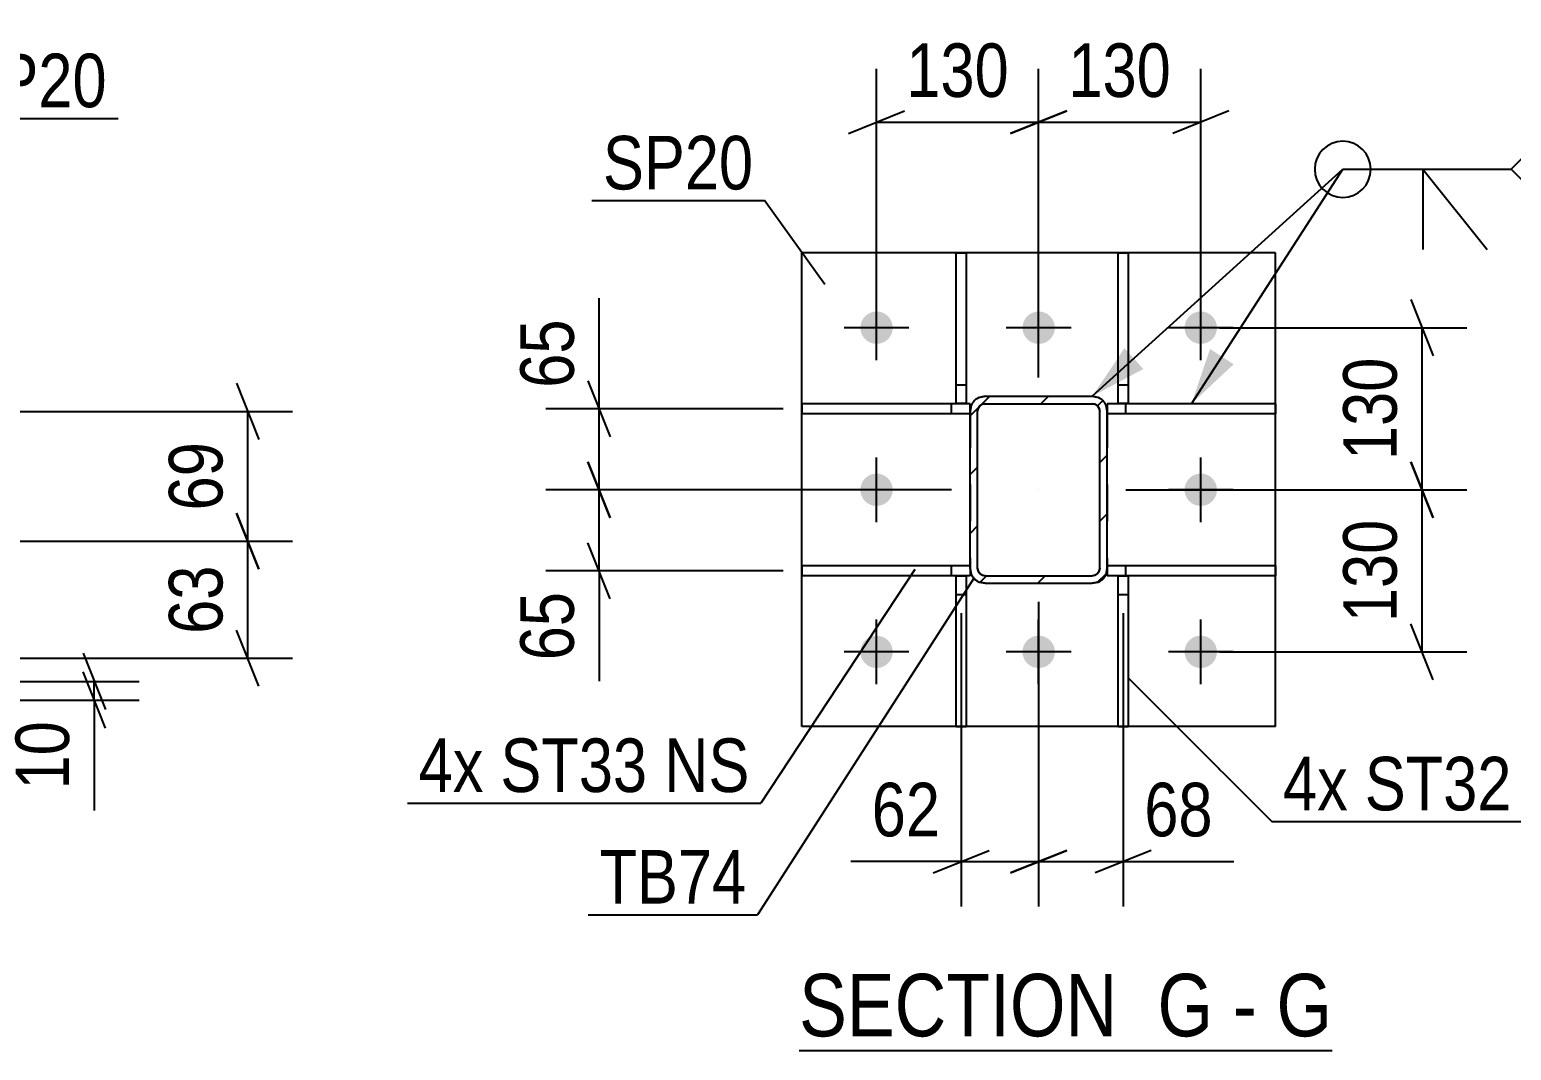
# Model space of a CAD drawing. Header units: millimetres. Extents: x 0 to 841, y 0 to 594.
# Drawn here: x 312.9 to 392.1, y 144.5 to 199.1 of the extents above; entities that cross this region are included whole.
import ezdxf

# ---------------------------------------------------------------- set-up
doc = ezdxf.new("R2010")
doc.units = ezdxf.units.MM
doc.linetypes.add('DXK_LINE_DOT2', pattern=[3.9198, 1.9599, -1.9599])
doc.linetypes.add('DXK_LINE_DOT3', pattern=[5.9187, 2.979, -0.9799, 0.9799, -0.9799])
doc.styles.add('Arial', font='ARIAL.TTF', dxfattribs={"height": 0.2})
doc.styles.add('Arial Narrow', font='ARIALN.TTF', dxfattribs={"height": 0.2})

# ---------------------------------------------------------------- blocks, each defined once
blk = doc.blocks.new('Unknown-814521909-17 - 2369')
at = {"color": 6, "linetype": 'Continuous'}
blk.add_line((354.037, 144.47), (382.538, 144.47), dxfattribs=at)
at = {"color": 0, "linetype": 'Continuous'}
for points in [[(372.145, 145.22), (372.145, 148.72), (354.037, 148.72), (354.037, 145.22)], [(376.179, 145.22), (376.179, 148.72), (373.195, 148.72), (373.195, 145.22)], [(378.504, 145.22), (378.504, 148.72), (377.229, 148.72), (377.229, 145.22)], [(382.538, 145.22), (382.538, 148.72), (379.554, 148.72), (379.554, 145.22)]]:
    blk.add_wipeout(points, dxfattribs=at)
at = {"color": 7, "linetype": 'Continuous', "style": 'Arial Narrow'}
for s, height, p in [('SECTION ', 3.3405, (354.037, 145.22)), ('G', 3.34, (373.195, 145.22)), ('G', 3.34, (379.554, 145.22)), ('-', 3.34, (377.229, 145.22))]:
    blk.add_text(s, height=height, dxfattribs=at).set_placement(p)
blk = doc.blocks.new('Bolt-814521909-2536 - 2369')
at = {"linetype": 'Continuous'}
for points in [[(357.31, 183.112, -1), (359.043, 183.112, -1)], [(365.977, 183.112, -1), (367.71, 183.112, -1)], [(374.643, 183.112, -1), (376.377, 183.112, -1)], [(357.31, 174.446, -1), (359.043, 174.446, -1)], [(374.643, 174.446, -1), (376.377, 174.446, -1)], [(357.31, 165.779, -1), (359.043, 165.779, -1)], [(365.977, 165.779, -1), (367.71, 165.779, -1)], [(374.643, 165.779, -1), (376.377, 165.779, -1)]]:
    blk.add_hatch(color=1, dxfattribs=at).paths.add_polyline_path(points)
at = {"color": 1, "linetype": 'Continuous'}
for p, q in [((358.177, 181.379), (358.177, 184.846)), ((366.843, 181.379), (366.843, 184.846)), ((375.51, 181.379), (375.51, 184.846)), ((359.91, 183.112), (356.443, 183.112)), ((368.577, 183.112), (365.11, 183.112)), ((377.243, 183.112), (373.777, 183.112)), ((358.177, 172.712), (358.177, 176.179)), ((375.51, 172.712), (375.51, 176.179)), ((359.91, 174.446), (356.443, 174.446)), ((377.243, 174.446), (373.777, 174.446)), ((358.177, 164.046), (358.177, 167.512)), ((366.843, 164.046), (366.843, 167.512)), ((375.51, 164.046), (375.51, 167.512)), ((359.91, 165.779), (356.443, 165.779)), ((368.577, 165.779), (365.11, 165.779)), ((377.243, 165.779), (373.777, 165.779))]:
    blk.add_line(p, q, dxfattribs=at)
blk = doc.blocks.new('Part-814521909-2472 - 2369')
at = {"color": 2, "linetype": 'Continuous'}
for p, q in [((354.177, 161.779), (354.177, 187.112)), ((379.51, 187.112), (354.177, 187.112)), ((379.51, 161.779), (379.51, 187.112)), ((379.51, 161.779), (354.177, 161.779))]:
    blk.add_line(p, q, dxfattribs=at)
blk = doc.blocks.new('Part-814521909-2460 - 2369')
at = {"linetype": 'Continuous'}
h = blk.add_hatch(dxfattribs=at)
h.set_pattern_fill('', scale=0.7, style=0, pattern_type=0)
h.set_pattern_definition([(45, (370.2757, 179.2115), (-1.57154, 1.57154), [])])
h.paths.add_polyline_path([(370.449, 178.952), (370.276, 179.211), (370.016, 179.385), (369.71, 179.446), (363.977, 179.446), (363.671, 179.385), (363.411, 179.211), (363.238, 178.952), (363.177, 178.646), (363.177, 170.246), (363.238, 169.94), (363.411, 169.68), (363.671, 169.507), (363.977, 169.446), (369.71, 169.446), (370.016, 169.507), (370.276, 169.68), (370.449, 169.94), (370.51, 170.246), (370.51, 178.646)])
h.paths.add_polyline_path([(370.11, 170.246), (370.08, 170.093), (369.993, 169.963), (369.863, 169.876), (369.71, 169.846), (363.977, 169.846), (363.824, 169.876), (363.694, 169.963), (363.607, 170.093), (363.577, 170.246), (363.577, 178.646), (363.607, 178.799), (363.694, 178.929), (363.824, 179.015), (363.977, 179.046), (369.71, 179.046), (369.863, 179.015), (369.993, 178.929), (370.08, 178.799), (370.11, 178.646)])
at = {"color": 7, "linetype": 'DXK_LINE_DOT2'}
for p, q in [((363.671, 179.385), (363.977, 179.446)), ((363.977, 179.046), (363.824, 179.015)), ((363.977, 179.446), (369.71, 179.446)), ((363.977, 179.046), (369.71, 179.046)), ((369.71, 179.446), (370.016, 179.385)), ((369.863, 179.015), (369.71, 179.046)), ((363.177, 178.646), (363.238, 178.952)), ((363.177, 178.646), (363.177, 170.246)), ((363.607, 178.799), (363.577, 178.646)), ((363.577, 170.246), (363.577, 178.646)), ((363.694, 178.929), (363.607, 178.799)), ((363.824, 179.015), (363.694, 178.929)), ((369.993, 178.929), (369.863, 179.015)), ((370.08, 178.799), (369.993, 178.929)), ((370.11, 178.646), (370.08, 178.799)), ((370.11, 170.246), (370.11, 178.646)), ((370.449, 178.952), (370.51, 178.646)), ((370.51, 178.646), (370.51, 170.246)), ((363.238, 169.94), (363.177, 170.246)), ((363.577, 170.246), (363.607, 170.093)), ((363.607, 170.093), (363.694, 169.963)), ((363.694, 169.963), (363.824, 169.876)), ((363.824, 169.876), (363.977, 169.846)), ((363.977, 169.846), (369.71, 169.846)), ((369.71, 169.846), (369.863, 169.876)), ((369.863, 169.876), (369.993, 169.963)), ((369.993, 169.963), (370.08, 170.093)), ((370.08, 170.093), (370.11, 170.246)), ((370.51, 170.246), (370.449, 169.94)), ((363.977, 169.446), (363.671, 169.507)), ((363.977, 169.446), (369.71, 169.446)), ((370.016, 169.507), (369.71, 169.446))]:
    blk.add_line(p, q, dxfattribs=at)
at = {"color": 2, "linetype": 'Continuous'}
for p, q in [((363.977, 179.446), (363.671, 179.385)), ((363.824, 179.015), (363.977, 179.046)), ((363.977, 179.446), (369.71, 179.446)), ((363.977, 179.046), (369.71, 179.046)), ((370.016, 179.385), (369.71, 179.446)), ((369.71, 179.046), (369.863, 179.015)), ((363.238, 178.952), (363.177, 178.646)), ((363.177, 170.246), (363.177, 178.646)), ((363.577, 178.646), (363.607, 178.799)), ((363.577, 170.246), (363.577, 178.646)), ((363.607, 178.799), (363.694, 178.929)), ((363.694, 178.929), (363.824, 179.015)), ((369.863, 179.015), (369.993, 178.929)), ((369.993, 178.929), (370.08, 178.799)), ((370.08, 178.799), (370.11, 178.646)), ((370.11, 170.246), (370.11, 178.646)), ((370.51, 178.646), (370.449, 178.952)), ((370.51, 170.246), (370.51, 178.646)), ((363.177, 170.246), (363.238, 169.94)), ((363.607, 170.093), (363.577, 170.246)), ((363.694, 169.963), (363.607, 170.093)), ((363.824, 169.876), (363.694, 169.963)), ((363.977, 169.846), (363.824, 169.876)), ((363.977, 169.846), (369.71, 169.846)), ((369.863, 169.876), (369.71, 169.846)), ((369.993, 169.963), (369.863, 169.876)), ((370.08, 170.093), (369.993, 169.963)), ((370.11, 170.246), (370.08, 170.093)), ((370.449, 169.94), (370.51, 170.246)), ((363.671, 169.507), (363.977, 169.446)), ((363.977, 169.446), (369.71, 169.446)), ((369.71, 169.446), (370.016, 169.507))]:
    blk.add_line(p, q, dxfattribs=at)
at = {"color": 7, "linetype": 'DXK_LINE_DOT3'}
blk.add_line((366.843, 174.446), (366.843, 174.446), dxfattribs=at)
at = {"color": 7, "linetype": 'DXK_LINE_DOT2'}
for centre, start, end in [((363.977, 178.646), 112.49996, 157.49996), ((369.71, 178.646), 22.49996, 67.49996), ((363.977, 170.246), 202.49996, 247.49996), ((369.71, 170.246), 292.49996, 337.49996)]:
    blk.add_arc(centre, 0.8, start, end, dxfattribs=at)
at = {"color": 2, "linetype": 'Continuous'}
for centre, start, end in [((363.977, 178.646), 112.49996, 157.49996), ((369.71, 178.646), 22.49996, 67.49996), ((363.977, 170.246), 202.49996, 247.49996), ((369.71, 170.246), 292.49996, 337.49996)]:
    blk.add_arc(centre, 0.8, start, end, dxfattribs=at)
blk = doc.blocks.new('Part-814521909-2477 - 2369')
at = {"color": 2, "linetype": 'Continuous'}
for p, q in [((379.51, 170.378), (370.51, 170.378)), ((379.51, 170.378), (379.51, 169.844)), ((370.51, 170.248), (370.51, 169.844)), ((371.1, 169.844), (370.51, 169.844)), ((379.51, 169.844), (371.633, 169.844))]:
    blk.add_line(p, q, dxfattribs=at)
at = {"color": 7, "linetype": 'DXK_LINE_DOT2'}
for p, q in [((370.51, 170.378), (370.51, 170.248)), ((371.51, 169.844), (371.51, 170.378)), ((371.633, 169.844), (371.1, 169.844))]:
    blk.add_line(p, q, dxfattribs=at)
blk = doc.blocks.new('Part-814521909-2513 - 2369')
at = {"color": 2, "linetype": 'Continuous'}
for p, q in [((371.099, 179.051), (371.099, 187.111)), ((371.099, 187.111), (371.633, 187.111)), ((371.633, 187.111), (371.633, 179.051)), ((371.633, 179.051), (371.099, 179.051))]:
    blk.add_line(p, q, dxfattribs=at)
at = {"color": 7, "linetype": 'DXK_LINE_DOT2'}
blk.add_line((371.099, 180.051), (371.633, 180.051), dxfattribs=at)
blk = doc.blocks.new('Part-814521909-2518 - 2369')
at = {"color": 2, "linetype": 'Continuous'}
for p, q in [((362.433, 179.051), (362.433, 187.111)), ((362.433, 187.111), (362.966, 187.111)), ((362.966, 187.111), (362.966, 179.051)), ((362.966, 179.051), (362.433, 179.051))]:
    blk.add_line(p, q, dxfattribs=at)
at = {"color": 7, "linetype": 'DXK_LINE_DOT2'}
blk.add_line((362.433, 180.051), (362.966, 180.051), dxfattribs=at)
blk = doc.blocks.new('Part-814521909-2523 - 2369')
at = {"color": 2, "linetype": 'Continuous'}
for p, q in [((371.099, 161.778), (371.1, 169.851)), ((371.1, 169.851), (371.633, 169.851)), ((371.633, 169.851), (371.633, 161.778)), ((371.633, 161.778), (371.099, 161.778))]:
    blk.add_line(p, q, dxfattribs=at)
at = {"color": 7, "linetype": 'DXK_LINE_DOT2'}
blk.add_line((371.1, 168.851), (371.633, 168.851), dxfattribs=at)
blk = doc.blocks.new('Part-814521909-2533 - 2369')
at = {"color": 2, "linetype": 'Continuous'}
for p, q in [((379.51, 179.044), (370.51, 179.044)), ((370.51, 179.044), (370.51, 178.643)), ((379.51, 179.044), (379.51, 178.511)), ((379.51, 178.511), (370.51, 178.511))]:
    blk.add_line(p, q, dxfattribs=at)
at = {"color": 7, "linetype": 'DXK_LINE_DOT2'}
for p, q in [((371.51, 178.511), (371.51, 179.044)), ((370.51, 178.643), (370.51, 178.511))]:
    blk.add_line(p, q, dxfattribs=at)
blk = doc.blocks.new('Part-814521909-2550 - 2369')
at = {"color": 2, "linetype": 'Continuous'}
for p, q in [((362.433, 161.778), (362.433, 169.851)), ((362.433, 169.851), (362.967, 169.851)), ((362.967, 169.851), (362.966, 161.778)), ((362.966, 161.778), (362.433, 161.778))]:
    blk.add_line(p, q, dxfattribs=at)
at = {"color": 7, "linetype": 'DXK_LINE_DOT2'}
blk.add_line((362.433, 168.851), (362.967, 168.851), dxfattribs=at)
blk = doc.blocks.new('Part-814521909-2555 - 2369')
at = {"color": 2, "linetype": 'Continuous'}
for p, q in [((363.177, 179.044), (354.177, 179.044)), ((354.177, 179.044), (354.177, 178.511)), ((363.177, 178.646), (363.177, 179.044)), ((363.177, 178.511), (354.177, 178.511))]:
    blk.add_line(p, q, dxfattribs=at)
at = {"color": 7, "linetype": 'DXK_LINE_DOT2'}
for p, q in [((362.177, 178.511), (362.177, 179.044)), ((363.177, 178.646), (363.177, 178.511))]:
    blk.add_line(p, q, dxfattribs=at)
blk = doc.blocks.new('Part-814521909-2562 - 2369')
at = {"color": 2, "linetype": 'Continuous'}
for p, q in [((363.177, 170.378), (354.177, 170.378)), ((354.177, 170.378), (354.177, 169.844)), ((362.433, 169.844), (354.177, 169.844)), ((363.177, 169.844), (362.967, 169.844)), ((363.177, 170.246), (363.177, 169.844))]:
    blk.add_line(p, q, dxfattribs=at)
at = {"color": 7, "linetype": 'DXK_LINE_DOT2'}
for p, q in [((362.177, 169.844), (362.177, 170.378)), ((363.177, 170.246), (363.177, 170.378)), ((362.967, 169.844), (362.433, 169.844))]:
    blk.add_line(p, q, dxfattribs=at)
blk = doc.blocks.new('StraightDimension-814521909-7002 - 6751')
at = {"color": 7, "linetype": 'Continuous'}
for p, q in [((315.757, 165.701), (316.957, 162.701)), ((303.666, 164.201), (318.757, 164.201)), ((316.957, 161.704), (315.757, 164.704)), ((316.357, 163.204), (316.357, 164.201)), ((283.665, 163.204), (318.757, 163.204)), ((316.357, 163.204), (316.357, 157.297)), ((316.357, 163.204), (316.357, 157.297))]:
    blk.add_line(p, q, dxfattribs=at)
at = {"color": 0}
blk.add_wipeout([(315.607, 162.679), (311.407, 162.679), (311.407, 157.822), (315.607, 157.822)], dxfattribs=at)
at = {"color": 3, "style": 'Arial Narrow'}
blk.add_text('10', height=2.8633, rotation=90.00021, dxfattribs=at).set_placement((315.007, 158.422))
blk = doc.blocks.new('StraightDimension-814521909-6969 - 6751')
at = {"color": 7, "linetype": 'Continuous'}
for p, q in [((323.957, 180.14), (325.157, 177.14)), ((281.465, 178.64), (326.957, 178.64)), ((324.557, 171.701), (324.557, 178.64)), ((325.157, 170.201), (323.957, 173.201)), ((311.146, 171.701), (326.957, 171.701))]:
    blk.add_line(p, q, dxfattribs=at)
at = {"color": 0}
blk.add_wipeout([(323.807, 177.599), (319.607, 177.599), (319.607, 172.743), (323.807, 172.743)], dxfattribs=at)
at = {"color": 3, "style": 'Arial Narrow'}
blk.add_text('69', height=2.8633, rotation=90.00021, dxfattribs=at).set_placement((323.207, 173.343))
blk = doc.blocks.new('StraightDimension-814521909-6959 - 6751')
at = {"color": 7, "linetype": 'Continuous'}
for p, q in [((323.957, 173.201), (325.157, 170.201)), ((311.146, 171.701), (326.957, 171.701)), ((324.557, 165.442), (324.557, 171.701)), ((325.157, 163.942), (323.957, 166.942)), ((281.465, 165.442), (326.957, 165.442))]:
    blk.add_line(p, q, dxfattribs=at)
at = {"color": 0}
blk.add_wipeout([(323.807, 171), (319.607, 171), (319.607, 166.143), (323.807, 166.143)], dxfattribs=at)
at = {"color": 3, "style": 'Arial Narrow'}
blk.add_text('63', height=2.8633, rotation=90.00021, dxfattribs=at).set_placement((323.207, 166.743))
blk = doc.blocks.new('StraightDimension-814521909-2601 - 2369')
at = {"color": 7, "linetype": 'Continuous'}
for p, q in [((366.843, 180.446), (366.843, 196.95)), ((375.51, 184.112), (375.51, 196.95)), ((365.343, 193.5), (368.343, 194.7)), ((366.843, 194.1), (375.51, 194.1)), ((377.01, 194.7), (374.01, 193.5))]:
    blk.add_line(p, q, dxfattribs=at)
at = {"color": 0}
blk.add_wipeout([(374.519, 194.85), (374.519, 199.05), (367.834, 199.05), (367.834, 194.85)], dxfattribs=at)
at = {"color": 3, "style": 'Arial Narrow'}
blk.add_text('130', height=2.8633, dxfattribs=at).set_placement((368.434, 195.45))
blk = doc.blocks.new('StraightDimension-814521909-2588 - 2369')
at = {"color": 7, "linetype": 'Continuous'}
for p, q in [((342.742, 175.946), (343.942, 172.946)), ((362.177, 174.446), (340.492, 174.446)), ((343.342, 170.111), (343.342, 174.446)), ((343.942, 168.611), (342.742, 171.611)), ((353.177, 170.111), (340.492, 170.111)), ((343.342, 170.111), (343.342, 164.205)), ((343.342, 170.111), (343.342, 164.205))]:
    blk.add_line(p, q, dxfattribs=at)
at = {"color": 0}
blk.add_wipeout([(342.592, 169.586), (338.392, 169.586), (338.392, 164.73), (342.592, 164.73)], dxfattribs=at)
at = {"color": 3, "style": 'Arial Narrow'}
blk.add_text('65', height=2.8633, rotation=90.00021, dxfattribs=at).set_placement((341.992, 165.33))
blk = doc.blocks.new('StraightDimension-814521909-2567 - 2369')
at = {"color": 7, "linetype": 'Continuous'}
for p, q in [((386.738, 184.612), (387.938, 181.612)), ((376.51, 183.112), (389.738, 183.112)), ((387.338, 174.446), (387.338, 183.112)), ((387.938, 172.946), (386.738, 175.946)), ((371.51, 174.446), (389.738, 174.446))]:
    blk.add_line(p, q, dxfattribs=at)
at = {"color": 0}
blk.add_wipeout([(386.588, 182.121), (382.388, 182.121), (382.388, 175.437), (386.588, 175.437)], dxfattribs=at)
at = {"color": 3, "style": 'Arial Narrow'}
blk.add_text('130', height=2.8633, rotation=90.00021, dxfattribs=at).set_placement((385.988, 176.037))
blk = doc.blocks.new('StraightDimension-814521909-2577 - 2369')
at = {"color": 7, "linetype": 'Continuous'}
for p, q in [((386.738, 175.946), (387.938, 172.946)), ((371.51, 174.446), (389.738, 174.446)), ((387.338, 165.779), (387.338, 174.446)), ((387.938, 164.279), (386.738, 167.279)), ((376.51, 165.779), (389.738, 165.779))]:
    blk.add_line(p, q, dxfattribs=at)
at = {"color": 0}
blk.add_wipeout([(386.588, 173.455), (382.388, 173.455), (382.388, 166.77), (386.588, 166.77)], dxfattribs=at)
at = {"color": 3, "style": 'Arial Narrow'}
blk.add_text('130', height=2.8633, rotation=90.00021, dxfattribs=at).set_placement((385.988, 167.37))
blk = doc.blocks.new('StraightDimension-814521909-2594 - 2369')
at = {"color": 7, "linetype": 'Continuous'}
for p, q in [((343.342, 178.778), (343.342, 184.684)), ((343.342, 178.778), (343.342, 184.684)), ((342.742, 180.278), (343.942, 177.278)), ((353.177, 178.778), (340.492, 178.778)), ((343.342, 174.446), (343.342, 178.778)), ((343.942, 172.946), (342.742, 175.946)), ((362.177, 174.446), (340.492, 174.446))]:
    blk.add_line(p, q, dxfattribs=at)
at = {"color": 0}
blk.add_wipeout([(342.592, 184.159), (338.392, 184.159), (338.392, 179.303), (342.592, 179.303)], dxfattribs=at)
at = {"color": 3, "style": 'Arial Narrow'}
blk.add_text('65', height=2.8633, rotation=90.00021, dxfattribs=at).set_placement((341.992, 179.903))
blk = doc.blocks.new('StraightDimension-814521909-2610 - 2369')
at = {"color": 7, "linetype": 'Continuous'}
for p, q in [((358.177, 184.112), (358.177, 196.95)), ((366.843, 180.446), (366.843, 196.95)), ((356.677, 193.5), (359.677, 194.7)), ((358.177, 194.1), (366.843, 194.1)), ((368.343, 194.7), (365.343, 193.5))]:
    blk.add_line(p, q, dxfattribs=at)
at = {"color": 0}
blk.add_wipeout([(365.852, 194.85), (365.852, 199.05), (359.168, 199.05), (359.168, 194.85)], dxfattribs=at)
at = {"color": 3, "style": 'Arial Narrow'}
blk.add_text('130', height=2.8633, dxfattribs=at).set_placement((359.768, 195.45))
blk = doc.blocks.new('StraightDimension-814521909-2620 - 2369')
at = {"color": 7, "linetype": 'Continuous'}
for p, q in [((366.843, 168.446), (366.843, 152.165)), ((362.7, 167.851), (362.7, 152.165)), ((362.7, 154.565), (356.794, 154.565)), ((362.7, 154.565), (356.794, 154.565)), ((361.2, 153.965), (364.2, 155.165)), ((362.7, 154.565), (366.843, 154.565)), ((368.343, 155.165), (365.343, 153.965))]:
    blk.add_line(p, q, dxfattribs=at)
at = {"color": 0}
blk.add_wipeout([(362.175, 155.315), (362.175, 159.515), (357.319, 159.515), (357.319, 155.315)], dxfattribs=at)
at = {"color": 3, "style": 'Arial Narrow'}
blk.add_text('62', height=2.8633, dxfattribs=at).set_placement((357.919, 155.915))
blk = doc.blocks.new('StraightDimension-814521909-2629 - 2369')
at = {"color": 7, "linetype": 'Continuous'}
for p, q in [((366.843, 168.446), (366.843, 152.165)), ((371.366, 167.851), (371.366, 152.165)), ((365.343, 153.965), (368.343, 155.165)), ((366.843, 154.565), (371.366, 154.565)), ((372.866, 155.165), (369.866, 153.965)), ((371.366, 154.565), (377.273, 154.565)), ((371.366, 154.565), (377.273, 154.565))]:
    blk.add_line(p, q, dxfattribs=at)
at = {"color": 0}
blk.add_wipeout([(376.748, 155.315), (376.748, 159.515), (371.891, 159.515), (371.891, 155.315)], dxfattribs=at)
at = {"color": 3, "style": 'Arial Narrow'}
blk.add_text('68', height=2.8633, dxfattribs=at).set_placement((372.491, 155.915))
blk = doc.blocks.new('Mark-814521909-6802 - 6751')
at = {"color": 30, "linetype": 'Continuous'}
for p, q in [((303.392, 188.176), (308.391, 194.302)), ((308.391, 194.302), (317.63, 194.302))]:
    blk.add_line(p, q, dxfattribs=at)
at = {"color": 0}
blk.add_wipeout([(317.03, 194.902), (317.03, 197.902), (308.991, 197.902), (308.991, 194.902)], dxfattribs=at)
blk.add_wipeout([(317.03, 194.902), (317.03, 197.902), (308.991, 197.902), (308.991, 194.902)], dxfattribs=at)
at = {"color": 3, "style": 'Arial Narrow'}
blk.add_text('SP20', height=2.8633, dxfattribs=at).set_placement((308.991, 194.902))
blk = doc.blocks.new('Mark-814521909-2456 - 2369')
at = {"color": 30, "linetype": 'Continuous'}
for p in [(363.393, 169.73), (342.763, 151.72)]:
    blk.add_line(p, (351.818, 151.72), dxfattribs=at)
at = {"color": 0}
blk.add_wipeout([(351.218, 152.32), (351.218, 155.32), (343.363, 155.32), (343.363, 152.32)], dxfattribs=at)
blk.add_wipeout([(351.218, 152.32), (351.218, 155.32), (343.363, 155.32), (343.363, 152.32)], dxfattribs=at)
at = {"color": 3, "style": 'Arial Narrow'}
blk.add_text('TB74', height=2.8633, dxfattribs=at).set_placement((343.363, 152.32))
blk = doc.blocks.new('Mark-814521909-2468 - 2369')
at = {"color": 30, "linetype": 'Continuous'}
for p in [(342.951, 189.905), (355.413, 185.426)]:
    blk.add_line(p, (352.19, 189.905), dxfattribs=at)
at = {"color": 0}
blk.add_wipeout([(351.59, 190.505), (351.59, 193.505), (343.551, 193.505), (343.551, 190.505)], dxfattribs=at)
blk.add_wipeout([(351.59, 190.505), (351.59, 193.505), (343.551, 193.505), (343.551, 190.505)], dxfattribs=at)
at = {"color": 3, "style": 'Arial Narrow'}
blk.add_text('SP20', height=2.8633, dxfattribs=at).set_placement((343.551, 190.505))
blk = doc.blocks.new('WeldMark-814521909-2638 - 2369')
at = {"linetype": 'Continuous'}
for points in [[(372.437, 180.904), (369.71, 179.446), (371.43, 182.016)], [(377.267, 181.158), (375.01, 179.044), (376.007, 181.972)]]:
    blk.add_hatch(color=30, dxfattribs=at).paths.add_polyline_path(points)
at = {"color": 30, "linetype": 'Continuous'}
for p, q in [((369.71, 179.446), (383.103, 191.581)), ((375.01, 179.044), (383.103, 191.581)), ((383.103, 191.581), (392.103, 191.581))]:
    blk.add_line(p, q, dxfattribs=at)
at = {"color": 3, "linetype": 'Continuous'}
for q in [(390.817, 187.295), (387.388, 187.295)]:
    blk.add_line((387.388, 191.581), q, dxfattribs=at)
for start, end in [(90, 270), (270, 90)]:
    blk.add_arc((383.103, 191.581), 1.5, start, end, dxfattribs=at)
at = {"color": 0, "linetype": 'Continuous'}
blk.add_wipeout([(403.478, 190.681), (403.478, 193.681), (395.703, 193.681), (395.703, 190.681)], dxfattribs=at)
blk.add_wipeout([(403.478, 190.681), (403.478, 193.681), (395.703, 193.681), (395.703, 190.681)], dxfattribs=at)
at = {"color": 3, "linetype": 'Continuous'}
for q in [(396.388, 195.867), (396.388, 187.295)]:
    blk.add_line((392.103, 191.581), q, dxfattribs=at)
at = {"color": 3, "linetype": 'Continuous', "style": 'Arial'}
blk.add_text('TYP', height=2.8652, dxfattribs=at).set_placement((395.703, 190.681))
blk = doc.blocks.new('MarkSet-814521909-2691 - 2369')
at = {"color": 30, "linetype": 'Continuous'}
for p in [(360.215, 170.18), (333.096, 157.685)]:
    blk.add_line(p, (351.987, 157.685), dxfattribs=at)
at = {"color": 0}
for points in [[(337.168, 158.285), (337.168, 161.285), (333.696, 161.285), (333.696, 158.285)], [(345.923, 158.285), (345.923, 161.285), (338.068, 161.285), (338.068, 158.285)], [(351.387, 158.285), (351.387, 161.285), (346.823, 161.285), (346.823, 158.285)]]:
    blk.add_wipeout(points, dxfattribs=at)
for points in [[(337.168, 158.285), (337.168, 161.285), (333.696, 161.285), (333.696, 158.285)], [(345.923, 158.285), (345.923, 161.285), (338.068, 161.285), (338.068, 158.285)], [(351.387, 158.285), (351.387, 161.285), (346.823, 161.285), (346.823, 158.285)]]:
    blk.add_wipeout(points, dxfattribs=at)
at = {"color": 3, "style": 'Arial Narrow'}
for s, p in [('4x', (333.696, 158.285)), ('ST33', (338.068, 158.285)), ('NS', (346.823, 158.285))]:
    blk.add_text(s, height=2.8633, dxfattribs=at).set_placement(p)
blk = doc.blocks.new('MarkSet-814521909-2721 - 2369')
at = {"color": 30, "linetype": 'Continuous'}
for p, q in [((371.622, 164.388), (379.307, 156.703)), ((379.307, 156.703), (398.198, 156.703))]:
    blk.add_line(p, q, dxfattribs=at)
at = {"color": 0}
for points in [[(383.379, 157.303), (383.379, 160.303), (379.907, 160.303), (379.907, 157.303)], [(392.133, 157.303), (392.133, 160.303), (384.279, 160.303), (384.279, 157.303)], [(397.598, 157.303), (397.598, 160.303), (393.033, 160.303), (393.033, 157.303)]]:
    blk.add_wipeout(points, dxfattribs=at)
for points in [[(383.379, 157.303), (383.379, 160.303), (379.907, 160.303), (379.907, 157.303)], [(392.133, 157.303), (392.133, 160.303), (384.279, 160.303), (384.279, 157.303)], [(397.598, 157.303), (397.598, 160.303), (393.033, 160.303), (393.033, 157.303)]]:
    blk.add_wipeout(points, dxfattribs=at)
at = {"color": 3, "style": 'Arial Narrow'}
for s, p in [('4x', (379.907, 157.303)), ('ST32', (384.279, 157.303)), ('NS', (393.033, 157.303))]:
    blk.add_text(s, height=2.8633, dxfattribs=at).set_placement(p)

msp = doc.modelspace()

# ---------------------------------------------------------------- block references
for name in ['Mark-814521909-6802 - 6751', 'Part-814521909-2472 - 2369', 'Part-814521909-2518 - 2369', 'Part-814521909-2513 - 2369', 'Bolt-814521909-2536 - 2369', 'StraightDimension-814521909-6969 - 6751', 'Part-814521909-2555 - 2369', 'Part-814521909-2460 - 2369', 'Part-814521909-2533 - 2369', 'Part-814521909-2562 - 2369', 'Part-814521909-2477 - 2369', 'Part-814521909-2550 - 2369', 'Part-814521909-2523 - 2369', 'StraightDimension-814521909-7002 - 6751', 'Unknown-814521909-17 - 2369']:
    msp.add_blockref(name, (0, 0))

# ---------------------------------------------------------------- next in the draw order: block references
for name in ['StraightDimension-814521909-2601 - 2369', 'Mark-814521909-2468 - 2369', 'StraightDimension-814521909-2588 - 2369', 'StraightDimension-814521909-6959 - 6751']:
    msp.add_blockref(name, (0, 0))

# ---------------------------------------------------------------- next in the draw order: block references
for name in ['StraightDimension-814521909-2594 - 2369', 'StraightDimension-814521909-2567 - 2369', 'StraightDimension-814521909-2620 - 2369']:
    msp.add_blockref(name, (0, 0))

# ---------------------------------------------------------------- next in the draw order: block references
for name in ['StraightDimension-814521909-2610 - 2369', 'WeldMark-814521909-2638 - 2369', 'StraightDimension-814521909-2577 - 2369', 'Mark-814521909-2456 - 2369']:
    msp.add_blockref(name, (0, 0))

# ---------------------------------------------------------------- next in the draw order: block references
for name in ['MarkSet-814521909-2691 - 2369', 'StraightDimension-814521909-2629 - 2369']:
    msp.add_blockref(name, (0, 0))

# ---------------------------------------------------------------- next in the draw order: block references
msp.add_blockref('MarkSet-814521909-2721 - 2369', (0, 0))

doc.saveas('drawing.dxf')
